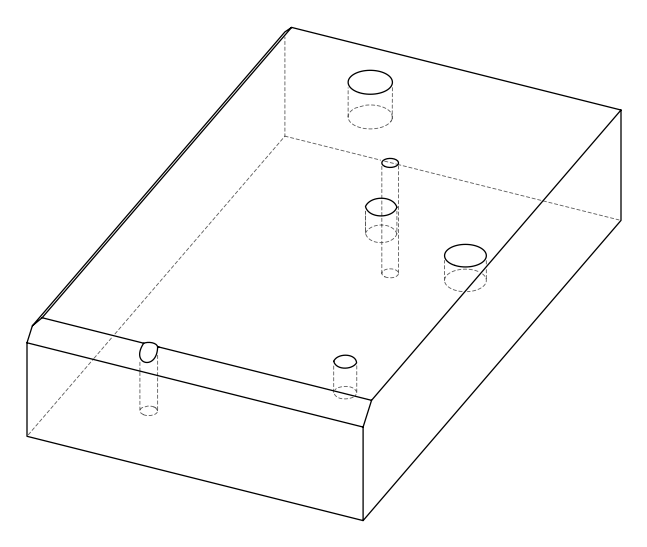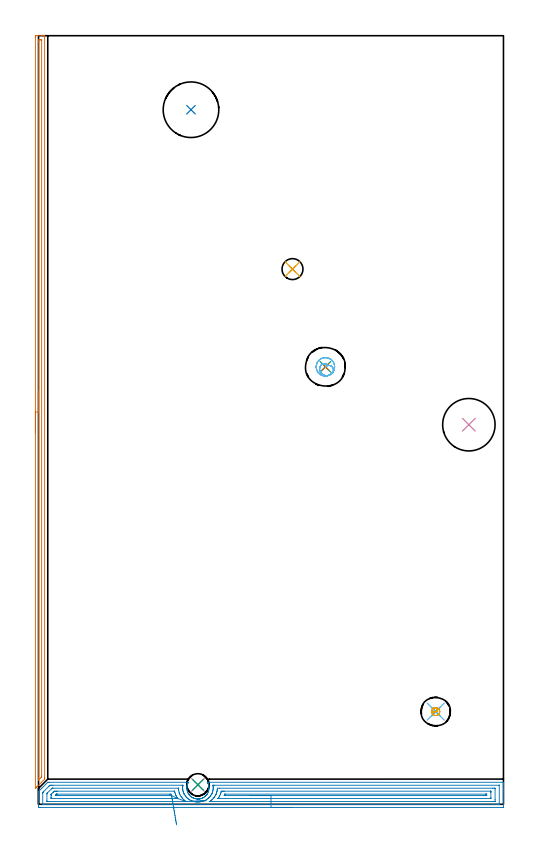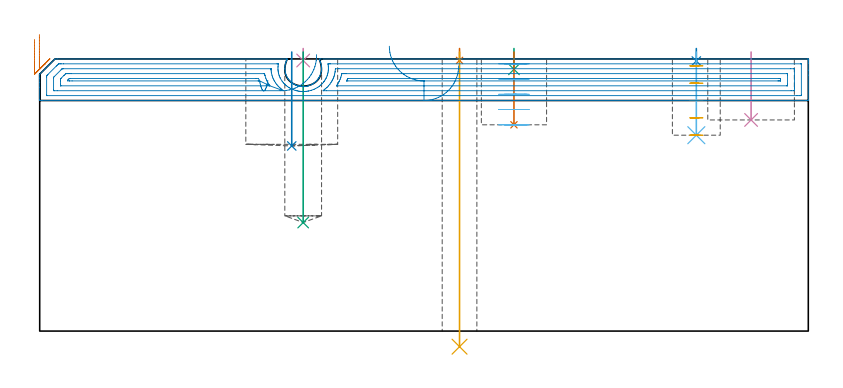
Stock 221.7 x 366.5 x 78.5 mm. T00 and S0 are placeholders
(PLAN: 14 operations, 7 tool changes, 17.3 min)
(1 SPOT_DRILL | STEP1HOLE | NXT0321_9005460120000 | 0.03 min | 1 mm3)
(2 SPOT_DRILL_1 | STEP1POCKET | NXT0321_9005460120000 | 0.03 min | 2 mm3)
(3 SPOT_DRILL_2 | STEP1POCKET_1 | NXT0321_9005460120000 | 0.05 min | 183 mm3)
(4 SPOT_DRILL_3 | STEP1POCKET_3 | NXT0321_9005460120000 | 0.03 min | 1 mm3)
(5 DRILL_THROUGH_HOLE_INTO_CENTER | STEP1HOLE | UGT0301_032 | 0.34 min | 6141 mm3)
(6 DRILL_BLIND_HOLE_INTO_CENTER | STEP1POCKET | NXT0301_128 | 0.1 min | 2358 mm3)
(7 DRILL_BLIND_HOLE_INTO_CENTER_1 | STEP1POCKET_1 | NXT0301_128 | 0.09 min | 1840 mm3)
(8 INDEXABLE_INSERT_DRILL_BLIND_HOLE_FROM_SOLID | STEP1POCKET_2 | NXT0302_024 | 0.11 min | 13661 mm3)
(9 DRILL_BLIND_HOLE_INTO_CENTER_2 | STEP1POCKET_3 | NXT0301_077 | 0.2 min | 4037 mm3)
(10 INDEXABLE_INSERT_DRILL_BLIND_HOLE_FROM_SOLID_1 | STEP1POCKET_4 | UGT0302_004 | 0.08 min | 8631 mm3)
(11 MILL_ROUGH_BLIND_HOLE_CONTOUR | STEP1POCKET | NXT0201_013 | Spiral | 0.39 min | 930 mm3)
(12 MILL_ROUGH_BLIND_HOLE_CONTOUR_1 | STEP1POCKET_1 | NXT0201_013 | Spiral | 0.99 min | 3249 mm3)
(13 AREA_MILL | FG_CHAMFER_SURFACE | UGT0205_001 | 5.88 min | 3504 mm3)
(14 AREA_MILL_1 | FG_CHAMFER_SURFACE_1 | UGT0205_001 | 8.97 min | 15652 mm3)
(TOOL NXT0321_9005460120000 | NC Spot Drill, 142deg, 12mm, Carbide, Uncoated | D12 PA142 FL30 Z2)
(TOOL UGT0301_032 | Twist Drill 10 mm | D10 PA118 FL87 Z2)
(TOOL NXT0301_128 | Carbide Drill 12mm [861.1-1200-036A1-GP GC34] | D12 PA150 FL37.4 Z2)
(TOOL NXT0302_024 | Index. Insert Drill 26.5mm [880-D2650L32-03] | D26.5 PA176 FL80 Z2)
(TOOL NXT0301_077 | Carbide Drill 10.6mm [860.1-1060-053A1-MM 2214] | D10.6 PA140 FL71 Z2)
(TOOL UGT0302_004 | Indexable Insert Drill 25mm | D25 PA180 FL50 Z2)
(TOOL NXT0201_013 | ENDMILL 10mm | D10 FL30 Z4)
(TOOL UGT0205_001 | Chamfer Mill 20 x 3 x 45 deg. | D20 FL50 Z2)
(OP 1 SPOT_DRILL)
G17 G21 G94 G90
T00 M6
G54
G17 G0 G90 X121.1 Y255.2 S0 M3
G43 Z88.5 H0
G94 G81 G98 Z78.07 F250. R81.5
G80
M5
M2
(OP 2 SPOT_DRILL_1)
G17 G21 G94 G90
T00 M6
G54
G17 G0 G90 X189.4 Y44.2 S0 M3
G43 Z88.5 H0
G94 G81 G98 Z77.906 F250. R81.5
G80
M5
M2
(OP 3 SPOT_DRILL_2)
G17 G21 G94 G90
T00 M6
G54
G17 G0 G90 X136.8 Y208.6 S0 M3
G43 Z88.5 H0
G94 G81 G98 Z75.5 F250. R81.5
G80
M5
M2
(OP 4 SPOT_DRILL_3)
G17 G21 G94 G90
T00 M6
G54
G17 G0 G90 X76. Y9.3 S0 M3
G43 Z88.5 H0
G94 G81 G98 Z78.044 F250. R81.5
G80
M5
M2
(OP 5 DRILL_THROUGH_HOLE_INTO_CENTER)
G17 G21 G94 G90
T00 M6
G54
G17 G0 G90 X121.1 Y255.2 S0 M3
G43 Z88.5 H0
G94 G73 G98 Z-4.504 F250. Q9.223 R80.5
G80
M5
M2
(OP 6 DRILL_BLIND_HOLE_INTO_CENTER)
G17 G21 G94 G90
T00 M6
G54
G17 G0 G90 X189.4 Y44.2 S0 M3
G43 Z88.5 H1
G94 G81 G98 Z56.5 F250. R80.5
G80
M5
M2
(OP 7 DRILL_BLIND_HOLE_INTO_CENTER_1)
G17 G21 G94 G90
T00 M6
G54
G17 G0 G90 X136.8 Y208.6 S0 M3
G43 Z88.5 H1
G94 G81 G98 Z59.5 F250. R80.5
G80
M5
M2
(OP 8 INDEXABLE_INSERT_DRILL_BLIND_HOLE_FROM_SOLID)
G17 G21 G94 G90
T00 M6
G54
G17 G0 G90 X72.7 Y331.2 S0 M3
G43 Z88.5 H1
G94 G81 G98 Z53.4 F250. R80.5
G80
M5
M2
(OP 9 DRILL_BLIND_HOLE_INTO_CENTER_2)
G17 G21 G94 G90
T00 M6
G54
G17 G0 G90 X76. Y9.3 S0 M3
G43 Z88.5 H1
G94 G81 G98 Z31.3 F250. R80.5
G80
M5
M2
(OP 10 INDEXABLE_INSERT_DRILL_BLIND_HOLE_FROM_SOLID_1)
G17 G21 G94 G90
T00 M6
G54
G17 G0 G90 X205.2 Y181. S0 M3
G43 Z88.5 H0
G94 G81 G98 Z60.9 F250. R80.5
G80
M5
M2
(OP 11 MILL_ROUGH_BLIND_HOLE_CONTOUR)
G17 G21 G94 G90
T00 M6
G54
G17 G0 G90 X189.4 Y44.2 S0 M3
G43 Z88.5 H0
Z76.5
G94 G3 X189.939 Y45.561 R0.787 F250.
X188.015 Y45.501 R1.361
X188.099 Y42.815 R1.9
X188.015 Y45.501 R-1.9
X188.057 Y44.158 R0.95
X189.4 Y44.2 R0.95
G0 Z71.5
G3 X189.939 Y45.561 R0.787
X188.015 Y45.501 R1.361
X188.099 Y42.815 R1.9
X188.015 Y45.501 R-1.9
X188.057 Y44.158 R0.95
X189.4 Y44.2 R0.95
G0 Z66.5
G3 X189.939 Y45.561 R0.787
X188.015 Y45.501 R1.361
X188.099 Y42.815 R1.9
X188.015 Y45.501 R-1.9
X188.057 Y44.158 R0.95
X189.4 Y44.2 R0.95
G0 Z61.5
G3 X189.939 Y45.561 R0.787
X188.015 Y45.501 R1.361
X188.099 Y42.815 R1.9
X188.015 Y45.501 R-1.9
X188.057 Y44.158 R0.95
X189.4 Y44.2 R0.95
G0 Z56.5
G3 X189.939 Y45.561 R0.787
X188.015 Y45.501 R1.361
X188.099 Y42.815 R1.9
X188.015 Y45.501 R-1.9
X188.057 Y44.158 R0.95
X189.4 Y44.2 R0.95
G0 Z88.5
M5
M2
(OP 12 MILL_ROUGH_BLIND_HOLE_CONTOUR_1)
G17 G21 G94 G90
T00 M6
G54
G17 G0 G90 X136.8 Y208.6 S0 M3
G43 Z88.5 H0
Z77.1
G94 G3 X137.06 Y209.961 R0.706 F250.
X134.754 Y209.41 R2.063
X135.222 Y205.137 R2.904
X140.007 Y205.588 R3.633
X139.812 Y211.807 R4.4
X140.007 Y205.588 R-4.4
X139.91 Y208.698 R2.2
X136.8 Y208.6 R2.2
G0 Z72.7
G3 X137.06 Y209.961 R0.706
X134.754 Y209.41 R2.063
X135.222 Y205.137 R2.904
X140.007 Y205.588 R3.633
X139.812 Y211.807 R4.4
X140.007 Y205.588 R-4.4
X139.91 Y208.698 R2.2
X136.8 Y208.6 R2.2
G0 Z68.3
G3 X137.06 Y209.961 R0.706
X134.754 Y209.41 R2.063
X135.222 Y205.137 R2.904
X140.007 Y205.588 R3.633
X139.812 Y211.807 R4.4
X140.007 Y205.588 R-4.4
X139.91 Y208.698 R2.2
X136.8 Y208.6 R2.2
G0 Z63.9
G3 X137.06 Y209.961 R0.706
X134.754 Y209.41 R2.063
X135.222 Y205.137 R2.904
X140.007 Y205.588 R3.633
X139.812 Y211.807 R4.4
X140.007 Y205.588 R-4.4
X139.91 Y208.698 R2.2
X136.8 Y208.6 R2.2
G0 Z59.5
G3 X137.06 Y209.961 R0.706
X134.754 Y209.41 R2.063
X135.222 Y205.137 R2.904
X140.007 Y205.588 R3.633
X139.812 Y211.807 R4.4
X140.007 Y205.588 R-4.4
X139.91 Y208.698 R2.2
X136.8 Y208.6 R2.2
G0 Z88.5
M5
M2
(OP 13 AREA_MILL)
G17 G21 G94 G90
T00 M6
G54
G17 G0 G90 X-1.5 Y177.05 S1061 M3
G43 Z88.5 H0
Z84.1
G94 G1 Y177.088 Z83.228 F250.
Y177.202 Z82.363
Y177.391 Z81.512
Y177.653 Z80.68
Y177.987 Z79.874
Y178.39 Z79.1
Y178.858 Z78.364
Y179.39 Z77.672
Y179.979 Z77.029
Y180.622 Z76.44
Y181.314 Z75.908
Y182.05 Z75.44
Y182.824 Z75.037
Y183.63 Z74.703
Y184.462 Z74.441
Y185.313 Z74.252
Y186.178 Z74.138
Y187.05 Z74.1
X-1.499 Y365.871 Z74.101
X-1.496 Y366.313 Z74.102
X-1.491 Y366.49 Z74.105
X-1.061 Y366.5 Z74.534
X1.581 Z77.175
X2.296 Z77.895
X2.543 Z78.143
X2.9 Y366.497 Z78.491
X2.901 Y366.496 Z78.492
X2.9 Y366.318 Z78.5
Y12.699
X2.894 Y11.994 Z78.492
X1.364 Y10.464 Z76.963
X0.47 Y9.57 Z76.069
X-0.57 Y8.529 Z75.029
X-0.768 Y8.331 Z74.83
X-0.87 Y8.229 Z74.728
X-1.319 Y7.782 Z74.281
X-1.493 Y7.619 Z74.106
X-1.5 Y7.782 Z74.1
Y187.05
X-0.086 Z75.514
X-0.085 Y363.986 Z75.515
X-0.084 Y364.083 Z75.516
X-0.079 Y364.472 Z75.521
X0.298 Y364.491 Z75.898
X0.7 Y364.497 Z76.3
X1.17 Y364.5 Z76.77
X1.391 Y364.499 Z76.991
X1.426 Y364.496 Z77.026
X1.461 Y364.491 Z77.061
X1.479 Y364.485 Z77.079
X1.48 Y364.458 Z77.08
X1.485 Y364.18 Z77.085
X1.486 Y13.593 Z77.086
X1.483 Y13.194 Z77.083
X1.481 Y13.095 Z77.081
X1.479 Y13.049 Z77.079
X1.458 Y13.02 Z77.058
X1.363 Y12.92 Z76.963
X1.149 Y12.699 Z76.749
X0.131 Y11.682 Z75.731
X0.034 Y11.587 Z75.634
X-0.06 Y11.498 Z75.54
X-0.073 Y11.487 Z75.527
X-0.079 Y11.535 Z75.521
X-0.084 Y11.707 Z75.516
X-0.086 Y12.603 Z75.514
Y187.05
Y187.922 Z75.552
Y188.786 Z75.666
Y189.638 Z75.855
Y190.47 Z76.117
Y191.276 Z76.451
Y192.05 Z76.854
Y192.786 Z77.323
Y193.478 Z77.854
Y194.121 Z78.443
Y194.71 Z79.086
Y195.241 Z79.778
Y195.71 Z80.514
Y196.113 Z81.288
Y196.447 Z82.094
Y196.709 Z82.926
Y196.898 Z83.778
Y197.012 Z84.643
Y197.05 Z85.514
G0 Z88.5
M5
M2
(OP 14 AREA_MILL_1)
G17 G21 G94 G90
T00 M6
G54
G17 G0 G90 X120.85 Y-1.5 S1061 M3
G43 Z88.5 H0
Z76.5
G94 G1 X120.812 Z75.628 F250.
X120.698 Z74.764
X120.509 Z73.912
X120.247 Z73.08
X119.913 Z72.274
X119.51 Z71.5
X119.041 Z70.764
X118.51 Z70.072
X117.921 Z69.429
X117.278 Z68.84
X116.586 Z68.308
X115.85 Z67.84
X115.076 Z67.437
X114.27 Z67.103
X113.438 Z66.841
X112.586 Z66.652
X111.722 Z66.538
X110.85 Z66.5
X0.608
X0.276 Y-1.497 Z66.502
X0.01 Y-1.493 Z66.504
X0. Y-1.172 Z66.825
Y2.318 Z70.313
Y3.747 Z71.744
Y4.936 Z72.931
Y6.018 Z74.017
X0.001 Y6.095 Z74.092
X0.013 Y6.114 Z74.112
X0.84 Y6.94 Z74.939
X1.453 Y7.554 Z75.551
X1.745 Y7.845 Z75.845
X2.393 Y8.494 Z76.493
X3.286 Y9.386 Z77.386
X4.179 Y10.279 Z78.278
X4.261 Y10.359 Z78.357
X4.405 Y10.498 Z78.487
X5.071 Y10.5 Z78.5
X71.127
X71.423 Y10.495 Z78.491
X71.352 Y10.335 Z78.332
X71.223 Y10.079 Z78.078
X71.16 Y9.955 Z77.955
X71.127 Y9.868 Z77.868
X71.011 Y9.558 Z77.558
X70.878 Y9.116 Z77.116
X70.783 Y8.668 Z76.668
X70.728 Y8.224 Z76.224
X70.711 Y7.779 Z75.779
X70.732 Y7.333 Z75.333
X70.79 Y6.889 Z74.889
X70.889 Y6.442 Z74.442
X71.021 Y6. Z74.
X71.087 Y5.821 Z73.821
X71.16 Y5.644 Z73.644
X71.397 Y5.2 Z73.199
X71.445 Y5.111 Z73.11
X71.574 Y4.917 Z72.916
X71.731 Y4.681 Z72.678
X71.872 Y4.5 Z72.494
X72.02 Y4.308 Z72.307
X72.052 Y4.267 Z72.266
X72.094 Y4.221 Z72.221
X72.26 Y4.064 Z72.062
X72.504 Y3.83 Z71.829
X72.943 Y3.477 Z71.475
X73.157 Y3.332 Z71.331
X73.491 Y3.141 Z71.14
X73.805 Y2.987 Z70.983
X73.835 Y2.971 Z70.969
X74.017 Y2.9 Z70.9
X74.044 Y2.89 Z70.889
X74.251 Y2.813 Z70.806
X74.278 Y2.802 Z70.796
X74.634 Y2.692 Z70.691
X74.727 Y2.664 Z70.663
X75.172 Y2.576 Z70.575
X75.59 Y2.528 Z70.522
X75.619 Y2.525 Z70.518
X75.848 Y2.518 Z70.5
X75.853 Y2.513 Z70.498
X75.921 Y2.509 Z70.502
X75.954 Y2.508 Z70.503
X76.011 Z70.506
X76.288 Y2.513 Z70.511
X76.483 Y2.53 Z70.527
X76.511 Y2.532 Z70.529
X76.547 Y2.537 Z70.535
X76.635 Y2.55 Z70.548
X76.929 Y2.596 Z70.587
X76.959 Y2.6 Z70.591
X77.093 Y2.632 Z70.622
X77.376 Y2.697 Z70.689
X77.403 Y2.703 Z70.696
X77.854 Y2.847 Z70.843
X78.295 Y3.031 Z71.03
X78.418 Y3.094 Z71.093
X78.573 Y3.175 Z71.173
X78.715 Y3.259 Z71.256
X78.841 Y3.333 Z71.33
X79.187 Y3.574 Z71.572
X79.555 Y3.886 Z71.883
X79.607 Y3.936 Z71.933
X79.737 Y4.064 Z72.059
X79.901 Y4.223 Z72.219
X80.079 Y4.422 Z72.42
X80.33 Y4.76 Z72.759
X80.348 Y4.787 Z72.786
X80.443 Y4.936 Z72.934
X80.5 Y5.024 Z73.024
X80.556 Y5.111 Z73.11
X80.778 Y5.533 Z73.533
X80.971 Y5.965 Z73.965
X80.982 Y6. Z74.
X81.111 Y6.442 Z74.442
X81.21 Y6.889 Z74.889
X81.268 Y7.333 Z75.333
X81.289 Y7.779 Z75.779
X81.272 Y8.224 Z76.224
X81.217 Y8.668 Z76.668
X81.122 Y9.116 Z77.116
X80.996 Y9.558 Z77.558
X80.971 Y9.635 Z77.635
X80.789 Y10.046 Z78.045
X80.726 Y10.172 Z78.172
X80.668 Y10.296 Z78.295
X80.577 Y10.493 Z78.492
X80.946 Y10.5 Z78.5
X221.538
X221.69 Y10.498 Z78.489
X221.697 Y10.384 Z78.376
X221.7 Y10.262 Z78.261
Y9.932 Z77.932
Y9.299 Z77.294
Y7.238 Z75.235
Y5.809 Z73.805
Y-1.172 Z66.825
X221.696 Y-1.454 Z66.543
X221.69 Y-1.492 Z66.505
X221.65 Y-1.499 Z66.499
X221.092 Y-1.5 Z66.5
X110.85
Y-0.086 Z67.914
X2.175 Y-0.085 Z67.915
X2.047 Y-0.084 Z67.916
X2.017 Y-0.082 Z67.918
X2.01 Y-0.079 Z67.921
X2.006 Y-0.071 Z67.929
X2.002 Y-0.045 Z67.955
X2. Y0.085 Z68.085
X2.001 Y5.32 Z73.32
X2.005 Y5.565 Z73.565
X2.009 Y5.625 Z73.625
X2.014 Y5.653 Z73.653
X2.035 Y5.677 Z73.677
X2.16 Y5.809 Z73.809
X2.275 Y5.925 Z73.925
X2.393 Y6.044 Z74.044
X4.776 Y8.427 Z76.427
X4.922 Y8.572 Z76.572
X5.071 Y8.72 Z76.72
X5.369 Y9.008 Z77.008
X5.463 Y9.079 Z77.079
X5.627 Y9.081 Z77.081
X5.964 Y9.085 Z77.085
X6.183
X6.857 Y9.086 Z77.086
X68.449 Y9.085 Z77.085
X68.67 Y9.084 Z77.084
X68.782 Y9.081 Z77.081
X68.83 Y9.079 Z77.079
X68.834 Y9.06 Z77.06
X68.819 Y8.938 Z76.938
X68.756 Y8.427 Z76.427
X68.734 Y8.148 Z76.148
X68.73 Y7.554 Z75.554
X68.745 Y7.258 Z75.258
X68.774 Y6.999 Z74.999
X68.822 Y6.682 Z74.682
X68.922 Y6.219 Z74.219
X69.044 Y5.809 Z73.809
X69.119 Y5.583 Z73.583
X69.201 Y5.368 Z73.368
X69.342 Y5.048 Z73.048
X69.401 Y4.936 Z72.936
X69.466 Y4.815 Z72.815
X69.942 Y4.064 Z72.064
X70.235 Y3.682 Z71.682
X70.466 Y3.413 Z71.413
X70.694 Y3.191 Z71.191
X70.916 Y2.982 Z70.982
X71.127 Y2.803 Z70.803
X71.402 Y2.585 Z70.585
X71.776 Y2.318 Z70.318
X72.02 Y2.172 Z70.172
X72.377 Y1.969 Z69.969
X72.743 Y1.794 Z69.794
X72.912 Y1.721 Z69.721
X73.03 Y1.676 Z69.676
X73.675 Y1.446 Z69.446
X73.805 Y1.405 Z69.405
X73.864 Y1.388 Z69.388
X74.132 Y1.321 Z69.321
X74.343 Y1.278 Z69.278
X74.698 Y1.209 Z69.209
X74.98 Y1.17 Z69.17
X75.31 Y1.131 Z69.131
X75.59 Y1.111 Z69.111
X75.946 Y1.098 Z69.098
X76.483 Y1.112 Z69.112
X76.798 Y1.138 Z69.138
X77.376 Y1.22 Z69.22
X77.569 Y1.257 Z69.257
X78.268 Y1.426 Z69.426
X78.284 Y1.43 Z69.43
X78.333 Y1.446 Z69.446
X78.938 Y1.664 Z69.664
X79.161 Y1.757 Z69.757
X79.551 Y1.937 Z69.937
X80.054 Y2.21 Z70.21
X80.123 Y2.251 Z70.251
X80.227 Y2.318 Z70.318
X80.644 Y2.614 Z70.614
X80.946 Y2.863 Z70.863
X81.123 Y3.018 Z71.018
X81.305 Y3.191 Z71.191
X81.57 Y3.454 Z71.454
X81.839 Y3.761 Z71.761
X81.971 Y3.935 Z71.935
X82.061 Y4.064 Z72.064
X82.325 Y4.462 Z72.462
X82.592 Y4.936 Z72.936
X82.64 Y5.026 Z73.026
X82.732 Y5.215 Z73.215
X82.907 Y5.638 Z73.638
X82.959 Y5.809 Z73.809
X83.099 Y6.322 Z74.322
X83.178 Y6.682 Z74.682
X83.232 Y7.065 Z75.065
X83.27 Y7.554 Z75.554
X83.276 Y7.894 Z75.894
X83.244 Y8.427 Z76.427
X83.198 Y8.844 Z76.844
X83.173 Y9.028 Z77.028
X83.171 Y9.079 Z77.079
X83.204 Y9.081 Z77.081
X83.287 Y9.083 Z77.083
X83.624 Y9.085 Z77.085
X83.843 Y9.086 Z77.086
X219.525 Y9.085 Z77.085
X219.652 Y9.084 Z77.084
X219.683 Y9.082 Z77.082
X219.69 Y9.079 Z77.079
X219.694 Y9.071 Z77.071
X219.697 Y9.045 Z77.045
X219.7 Y8.915 Z76.915
Y0.189 Z68.189
X219.698 Y0.06 Z68.06
X219.693 Y-0.042 Z67.958
X219.69 Y-0.072 Z67.928
X219.681 Y-0.079 Z67.921
X219.643 Y-0.08 Z67.92
X219.307 Y-0.084 Z67.916
X219.088 Y-0.086 Z67.914
X218.414
X110.85
Y1.328 Z69.328
X82.732 Y1.329 Z69.329
X81.957 Y1.33 Z69.33
X81.839 Y1.332 Z69.332
X81.738 Y1.335 Z69.335
X81.834 Y1.446 Z69.446
X81.839 Y1.45 Z69.45
X82.156 Y1.689 Z69.689
X82.333 Y1.836 Z69.836
X82.732 Y2.171 Z70.171
X82.809 Y2.243 Z70.243
X82.886 Y2.318 Z70.318
X83.249 Y2.686 Z70.686
X83.624 Y3.115 Z71.115
X83.658 Y3.159 Z71.159
X83.681 Y3.191 Z71.191
X84.016 Y3.681 Z71.681
X84.252 Y4.064 Z72.064
X84.348 Y4.228 Z72.228
X84.517 Y4.534 Z72.534
X84.646 Y4.811 Z72.811
X84.7 Y4.936 Z72.936
X84.819 Y5.222 Z73.222
X84.893 Y5.442 Z73.442
X84.996 Y5.809 Z73.809
X85.081 Y6.13 Z74.13
X85.188 Y6.682 Z74.682
X85.215 Y6.871 Z74.871
X85.297 Y7.665 Z75.665
X86.302 Y7.671 Z75.671
X216.629
X217.403 Y7.67 Z75.67
X217.521 Y7.668 Z75.668
X217.639 Y7.665 Z75.665
X217.69 Y7.654 Z75.654
X217.694 Y7.612 Z75.612
X217.697 Y7.554 Z75.554
X217.699 Y7.38 Z75.38
X217.7 Y2.144 Z70.144
X217.696 Y1.446 Z69.446
X217.693 Y1.359 Z69.359
X217.69 Y1.341 Z69.341
X217.678 Y1.335 Z69.335
X217.638 Y1.332 Z69.332
X217.521 Y1.33 Z69.33
X216.749 Y1.328 Z69.328
X110.85
Y2.743 Z70.743
X85.868
X85.731 Y2.744 Z70.744
X85.686 Y2.745 Z70.745
X85.624 Y2.749 Z70.749
X85.618 Y2.752 Z70.752
X85.623 Y2.765 Z70.765
X85.639 Y2.793 Z70.793
X85.708 Y2.899 Z70.899
X85.896 Y3.191 Z71.191
X86.048 Y3.439 Z71.439
X86.302 Y3.873 Z71.873
X86.369 Y3.999 Z71.999
X86.4 Y4.064 Z72.064
X86.642 Y4.604 Z72.604
X86.778 Y4.936 Z72.936
X86.877 Y5.247 Z73.247
X87.035 Y5.809 Z73.809
X87.068 Y5.933 Z73.933
X87.146 Y6.25 Z74.25
X87.195 Y6.252 Z74.252
X87.63 Y6.256 Z74.256
X88.087 Y6.257 Z74.257
X88.521
X215.57
X215.612 Y6.256 Z74.256
X215.656 Y6.254 Z74.254
X215.685 Y6.251 Z74.251
X215.69 Y6.216 Z74.216
X215.7 Y5.845 Z73.845
Y5.809 Z73.809
X215.699 Y3.191 Z71.191
X215.692 Y2.773 Z70.773
X215.69 Y2.752 Z70.752
X215.657 Y2.75 Z70.75
X215.577 Y2.746 Z70.746
X215.455 Y2.743 Z70.743
X110.85
Y4.157 Z72.157
X88.884
X88.637 Y4.161 Z72.161
X88.577 Y4.164 Z72.164
X88.564 Y4.166 Z72.166
X88.566 Y4.178 Z72.178
X88.578 Y4.214 Z72.214
X88.686 Y4.493 Z72.493
X88.814 Y4.827 Z72.827
X88.856 Y4.836 Z72.836
X88.95 Y4.841 Z72.841
X88.98 Y4.842 Z72.842
X213.154 Y4.843 Z72.843
X213.484 Y4.841 Z72.841
X213.649 Y4.838 Z72.838
X213.683 Y4.836 Z72.836
X213.69 Y4.814 Z72.814
X213.693 Y4.764 Z72.764
X213.698 Y4.311 Z72.311
X213.693 Y4.187 Z72.187
X213.691 Y4.17 Z72.17
X213.67 Y4.164 Z72.164
X213.584 Y4.161 Z72.161
X213.409 Y4.159 Z72.159
X213.058 Y4.157 Z72.157
X212.963
X110.85
X109.978 Z72.195
X109.113 Z72.309
X108.262 Z72.498
X107.43 Z72.76
X106.624 Z73.094
X105.85 Z73.497
X105.114 Z73.965
X104.422 Z74.496
X103.779 Z75.086
X103.19 Z75.729
X102.658 Z76.421
X102.19 Z77.157
X101.787 Z77.931
X101.453 Z78.737
X101.191 Z79.569
X101.002 Z80.42
X100.888 Z81.285
X100.85 Z82.157
G0 X79.843 Y1.72 Z79.728
G1 X79.84 Z78.856
X79.761 Y1.717 Z77.987
X79.607 Y1.71 Z77.128
X79.378 Y1.701 Z76.286
X79.077 Y1.689 Z75.468
X78.706 Y1.674 Z74.678
X78.267 Y1.657 Z73.924
X77.765 Y1.636 Z73.211
X77.202 Y1.614 Z72.545
X76.584 Y1.589 Z71.93
X75.914 Y1.562 Z71.372
X75.198 Y1.533 Z70.874
X74.442 Y1.503 Z70.441
X73.65 Y1.471 Z70.075
X72.83 Y1.438 Z69.779
X71.987 Y1.404 Z69.557
X71.128 Y1.37 Z69.408
X70.26 Y1.335 Z69.335
X69.342 Y1.329 Z69.329
X5.071 Y1.328 Z69.328
X4.297 Y1.33 Z69.33
X4.179 Y1.332 Z69.332
X4.06 Y1.335 Z69.335
X4.009 Y1.346 Z69.346
X4.006 Y1.388 Z69.388
X4.003 Y1.446 Z69.446
X4. Y1.62 Z69.62
X4.001 Y4.936 Z72.936
X4.002 Y5.109 Z73.109
X4.009 Y5.169 Z73.169
X4.015 Y5.204 Z73.204
X4.035 Y5.227 Z73.227
X4.179 Y5.378 Z73.378
X6.161 Y7.361 Z75.361
X6.357 Y7.554 Z75.554
X6.459 Y7.649 Z75.649
X6.477 Y7.665 Z75.665
X6.537 Y7.668 Z75.668
X6.617 Y7.67 Z75.67
X6.737 Y7.671 Z75.671
X6.857 Y7.672 Z75.672
X66.544 Y7.671 Z75.671
X66.664 Y7.67 Z75.67
X66.702 Y7.667 Z75.667
X66.709 Y7.666 Z75.666
X66.714 Y7.646 Z75.646
X66.718 Y7.609 Z75.609
X66.721 Y7.554 Z75.554
X66.724 Y7.496 Z75.496
X66.759 Y7.077 Z75.077
X66.808 Y6.682 Z74.682
X66.832 Y6.517 Z74.517
X67.002 Y5.809 Z73.809
X67.141 Y5.342 Z73.342
X67.296 Y4.936 Z72.936
X67.557 Y4.398 Z72.398
X67.755 Y4.064 Z72.064
X68.045 Y3.586 Z71.586
X68.333 Y3.191 Z71.191
X68.449 Y3.038 Z71.038
X68.787 Y2.644 Z70.644
X69.12 Y2.318 Z70.318
X69.342 Y2.109 Z70.109
X69.71 Y1.803 Z69.803
X70.166 Y1.446 Z69.446
X70.235 Y1.389 Z69.389
X70.26 Y1.335 Z69.335
X66.368 Y2.749 Z70.749
X66.226 Y2.747 Z70.747
X65.771 Y2.744 Z70.744
X65.337 Y2.743 Z70.743
X6.13
X6.088 Y2.744 Z70.744
X6.044 Y2.746 Z70.746
X6.015 Y2.749 Z70.749
X6.01 Y2.784 Z70.784
X6. Y3.156 Z71.156
Y3.191 Z71.191
Y4.064 Z72.064
X6.003 Y4.482 Z72.482
X6.007 Y4.692 Z72.692
X6.01 Y4.742 Z72.742
X6.033 Y4.772 Z72.772
X6.078 Y4.824 Z72.824
X6.186 Y4.936 Z72.936
X6.958 Y5.709 Z73.709
X7.06 Y5.809 Z73.809
X7.406 Y6.145 Z74.145
X7.525 Y6.25 Z74.25
X7.749 Y6.253 Z74.253
X8.185 Y6.256 Z74.256
X8.642 Y6.257 Z74.257
X9.076
X64.649
X64.764 Y6.255 Z74.255
X64.82 Y6.253 Z74.253
X64.842 Y6.251 Z74.251
X64.879 Y6.17 Z74.17
X64.966 Y5.809 Z73.809
X64.994 Y5.696 Z73.696
X65.228 Y4.936 Z72.936
X65.446 Y4.382 Z72.382
X65.606 Y4.064 Z72.064
X65.771 Y3.747 Z71.747
X66.105 Y3.191 Z71.191
X66.247 Y2.954 Z70.954
X66.368 Y2.749 Z70.749
X63.437 Y4.171 Z72.171
X63.409 Y4.164 Z72.164
X63.19 Y4.158 Z72.158
X63.093 Y4.157 Z72.157
X62.998
X9.344
X8.642 Y4.158 Z72.158
X8.544 Y4.159 Z72.159
X8.01 Y4.177 Z72.177
Y4.298 Z72.298
X8.105 Y4.401 Z72.401
X8.198 Y4.498 Z72.498
X8.295 Y4.596 Z72.596
X8.404 Y4.701 Z72.701
X8.501 Y4.791 Z72.791
X8.558 Y4.836 Z72.836
X8.601 Y4.84 Z72.84
X8.642 Y4.842 Z72.842
X8.737 Y4.843 Z72.843
X8.833
X62.391
X63.093 Y4.838 Z72.838
X63.112 Y4.837 Z72.837
X63.37 Y4.334 Z72.334
X63.427 Y4.21 Z72.21
X63.434 Y4.189 Z72.189
X63.437 Y4.171 Z72.171
X63.546 Y3.533 Z71.586
X63.663 Y2.847 Z71.06
X63.787 Y2.118 Z70.597
X63.917 Y1.353 Z70.199
X64.053 Y0.556 Z69.871
X64.193 Y-0.266 Z69.615
X64.337 Y-1.107 Z69.432
X64.482 Y-1.961 Z69.325
X64.629 Y-2.82 Z69.293
X64.775 Y-3.679 Z69.337
X64.92 Y-4.531 Z69.457
X65.063 Y-5.369 Z69.652
X65.203 Y-6.187 Z69.92
X65.338 Y-6.979 Z70.26
X65.467 Y-7.739 Z70.668
X65.59 Y-8.461 Z71.142
X65.706 Y-9.14 Z71.678
X65.813 Y-9.77 Z72.272
G0 Z88.5
M5
M2
